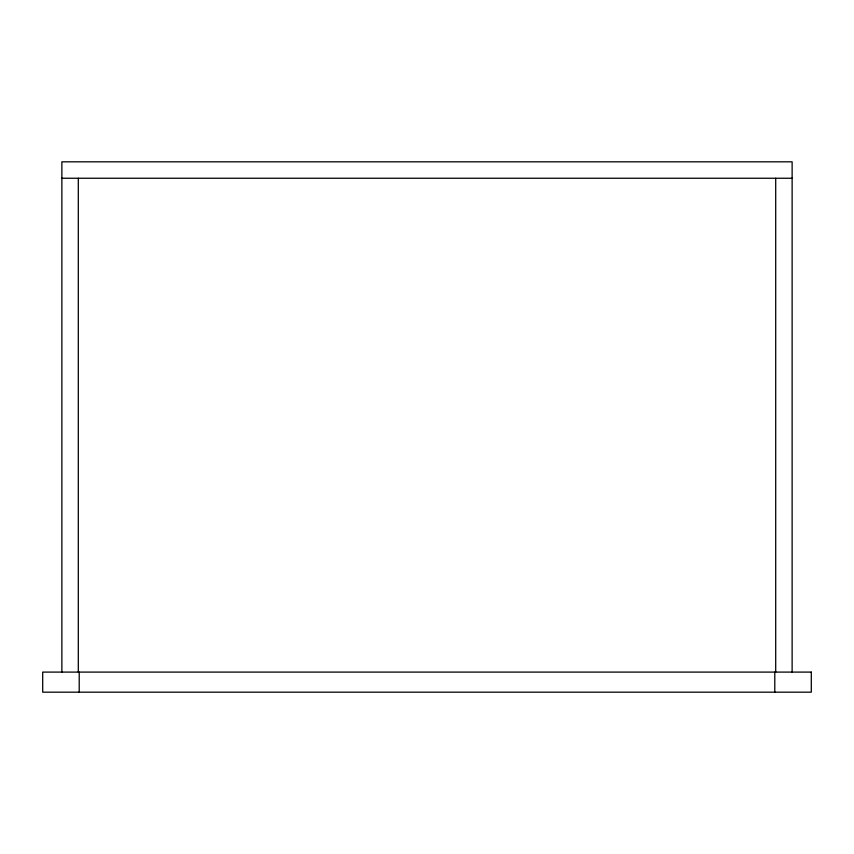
<?xml version="1.0" encoding="UTF-8"?>
<svg xmlns="http://www.w3.org/2000/svg" width="854" height="854" viewBox="0 0 854 854"><rect width="100%" height="100%" fill="white"/><g stroke="black" fill="none" stroke-linecap="round" stroke-linejoin="round"><path stroke-width="1.28" d="M61.872 178.251L792.128 178.251M792.128 672.098L792.128 161.822L61.872 161.822L61.872 672.098M775.699 178.251L775.699 672.098M774.791 672.098L774.791 692.178M79.209 672.098L79.209 692.178M78.301 178.251L78.301 672.098M811.3 672.098L42.7 672.098L42.7 692.178L811.3 692.178L811.3 672.098"/></g></svg>
